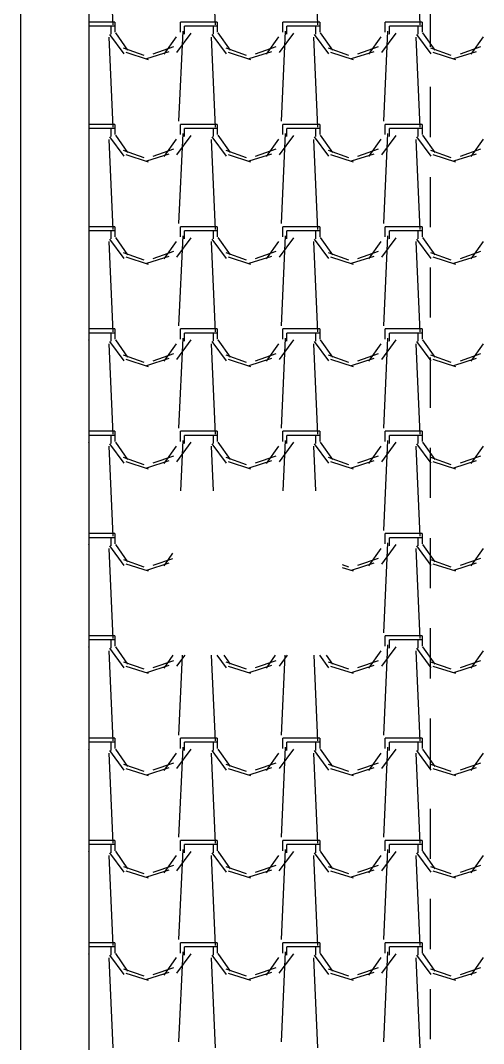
# Model space of a CAD drawing. Header units: millimetres. Extents: x 3923 to 4007, y 744 to 863.
# Drawn here: x 3930.972 to 3932.126, y 851.1 to 853.651 of the extents above; entities that cross this region are included whole.
import ezdxf

# ---------------------------------------------------------------- set-up
doc = ezdxf.new("R2010")
doc.units = ezdxf.units.MM
doc.linetypes.add('HIDDEN2', pattern=[0.1875, 0.125, -0.0625])
doc.layers.add('-HIDRO', color=8, linetype='Continuous')

msp = doc.modelspace()

# ---------------------------------------------------------------- linework, layer by layer
at = {"layer": '-HIDRO'}
for p, q in [((3930.9722, 855.7515), (3930.9722, 834.9143)), ((3931.1423, 854.5608), (3931.1423, 835.0844))]:
    msp.add_line(p, q, dxfattribs=at)
at = {"layer": '-HIDRO', "linetype": 'Continuous'}
for p, q in [((3931.1921, 853.8649), (3931.2023, 853.6404)), ((3931.4472, 853.8649), (3931.4574, 853.6404)), ((3931.7024, 853.8649), (3931.7126, 853.6404)), ((3931.9575, 853.8649), (3931.9677, 853.6404)), ((3931.1974, 853.6472), (3931.1423, 853.6472)), ((3931.2076, 853.6472), (3931.1974, 853.6472)), ((3931.2076, 853.6472), (3931.2076, 853.6217)), ((3931.4525, 853.6472), (3931.3709, 853.6472)), ((3931.3709, 853.6217), (3931.3709, 853.6472)), ((3931.4627, 853.6472), (3931.4525, 853.6472)), ((3931.4627, 853.6472), (3931.4627, 853.6217)), ((3931.7077, 853.6472), (3931.626, 853.6472)), ((3931.626, 853.6217), (3931.626, 853.6472)), ((3931.7179, 853.6472), (3931.7077, 853.6472)), ((3931.7179, 853.6472), (3931.7179, 853.6217)), ((3931.9628, 853.6472), (3931.8812, 853.6472)), ((3931.8812, 853.6217), (3931.8812, 853.6472)), ((3931.973, 853.6472), (3931.9628, 853.6472)), ((3931.973, 853.6472), (3931.973, 853.6217)), ((3931.1974, 853.637), (3931.1423, 853.637)), ((3931.1423, 853.6192), (3931.1427, 853.6197)), ((3931.1974, 853.637), (3931.1974, 853.6166)), ((3931.2076, 853.637), (3931.1974, 853.637)), ((3931.2087, 853.6202), (3931.2393, 853.5768)), ((3931.3621, 853.5713), (3931.3978, 853.6197)), ((3931.3766, 853.6246), (3931.3664, 853.4)), ((3931.4525, 853.637), (3931.3811, 853.637)), ((3931.3811, 853.6166), (3931.3811, 853.637)), ((3931.4525, 853.637), (3931.4525, 853.6166)), ((3931.4627, 853.637), (3931.4525, 853.637)), ((3931.4638, 853.6202), (3931.4944, 853.5768)), ((3931.6173, 853.5713), (3931.653, 853.6197)), ((3931.6318, 853.6246), (3931.6216, 853.4)), ((3931.7077, 853.637), (3931.6362, 853.637)), ((3931.6362, 853.6166), (3931.6362, 853.637)), ((3931.7077, 853.637), (3931.7077, 853.6166)), ((3931.7179, 853.637), (3931.7077, 853.637)), ((3931.719, 853.6202), (3931.7496, 853.5768)), ((3931.8724, 853.5713), (3931.9081, 853.6197)), ((3931.8869, 853.6246), (3931.8767, 853.4)), ((3931.9628, 853.637), (3931.8914, 853.637)), ((3931.8914, 853.6166), (3931.8914, 853.637)), ((3931.9628, 853.637), (3931.9628, 853.6166)), ((3931.973, 853.637), (3931.9628, 853.637)), ((3931.9741, 853.6202), (3932.0047, 853.5768)), ((3931.1921, 853.6098), (3931.2023, 853.3852)), ((3931.1941, 853.6163), (3931.2298, 853.5679)), ((3931.33, 853.5668), (3931.3606, 853.6102)), ((3931.4472, 853.6098), (3931.4574, 853.3852)), ((3931.4492, 853.6163), (3931.4849, 853.5679)), ((3931.5852, 853.5668), (3931.6158, 853.6102)), ((3931.7024, 853.6098), (3931.7126, 853.3852)), ((3931.7044, 853.6163), (3931.7401, 853.5679)), ((3931.8403, 853.5668), (3931.8709, 853.6102)), ((3931.9575, 853.6098), (3931.9677, 853.3852)), ((3931.9595, 853.6163), (3931.9952, 853.5679)), ((3932.0955, 853.5668), (3932.1261, 853.6102)), ((3931.2285, 853.5825), (3931.2796, 853.5647)), ((3931.2345, 853.5718), (3931.2907, 853.5539)), ((3931.2869, 853.5562), (3931.3431, 853.574)), ((3931.303, 853.5681), (3931.3541, 853.5859)), ((3931.4837, 853.5825), (3931.5347, 853.5647)), ((3931.4897, 853.5718), (3931.5458, 853.5539)), ((3931.5421, 853.5562), (3931.5982, 853.574)), ((3931.5582, 853.5681), (3931.6092, 853.5859)), ((3931.7388, 853.5825), (3931.7899, 853.5647)), ((3931.7448, 853.5718), (3931.801, 853.5539)), ((3931.7972, 853.5562), (3931.8534, 853.574)), ((3931.8133, 853.5681), (3931.8644, 853.5859)), ((3931.994, 853.5825), (3932.045, 853.5647)), ((3932, 853.5718), (3932.0561, 853.5539)), ((3932.0524, 853.5562), (3932.1085, 853.574)), ((3932.0685, 853.5681), (3932.1195, 853.5859)), ((3931.1974, 853.392), (3931.1423, 853.392)), ((3931.2076, 853.392), (3931.1974, 853.392)), ((3931.2076, 853.392), (3931.2076, 853.3665)), ((3931.4525, 853.392), (3931.3709, 853.392)), ((3931.3709, 853.3665), (3931.3709, 853.392)), ((3931.4627, 853.392), (3931.4525, 853.392)), ((3931.4627, 853.392), (3931.4627, 853.3665)), ((3931.7077, 853.392), (3931.626, 853.392)), ((3931.626, 853.3665), (3931.626, 853.392)), ((3931.7179, 853.392), (3931.7077, 853.392)), ((3931.7179, 853.392), (3931.7179, 853.3665)), ((3931.9628, 853.392), (3931.8812, 853.392)), ((3931.8812, 853.3665), (3931.8812, 853.392)), ((3931.973, 853.392), (3931.9628, 853.392)), ((3931.973, 853.392), (3931.973, 853.3665)), ((3931.1974, 853.3818), (3931.1423, 853.3818)), ((3931.1423, 853.3641), (3931.1427, 853.3646)), ((3931.1974, 853.3818), (3931.1974, 853.3614)), ((3931.2076, 853.3818), (3931.1974, 853.3818)), ((3931.2087, 853.3651), (3931.2393, 853.3217)), ((3931.3621, 853.3161), (3931.3978, 853.3646)), ((3931.3766, 853.3694), (3931.3664, 853.1449)), ((3931.4525, 853.3818), (3931.3811, 853.3818)), ((3931.3811, 853.3614), (3931.3811, 853.3818)), ((3931.4525, 853.3818), (3931.4525, 853.3614)), ((3931.4627, 853.3818), (3931.4525, 853.3818)), ((3931.4638, 853.3651), (3931.4944, 853.3217)), ((3931.6173, 853.3161), (3931.653, 853.3646)), ((3931.6318, 853.3694), (3931.6216, 853.1449)), ((3931.7077, 853.3818), (3931.6362, 853.3818)), ((3931.6362, 853.3614), (3931.6362, 853.3818)), ((3931.7077, 853.3818), (3931.7077, 853.3614)), ((3931.7179, 853.3818), (3931.7077, 853.3818)), ((3931.719, 853.3651), (3931.7496, 853.3217)), ((3931.8724, 853.3161), (3931.9081, 853.3646)), ((3931.8869, 853.3694), (3931.8767, 853.1449)), ((3931.9628, 853.3818), (3931.8914, 853.3818)), ((3931.8914, 853.3614), (3931.8914, 853.3818)), ((3931.9628, 853.3818), (3931.9628, 853.3614)), ((3931.973, 853.3818), (3931.9628, 853.3818)), ((3931.9741, 853.3651), (3932.0047, 853.3217)), ((3931.1921, 853.3546), (3931.2023, 853.1301)), ((3931.1941, 853.3612), (3931.2298, 853.3127)), ((3931.33, 853.3116), (3931.3606, 853.355)), ((3931.4472, 853.3546), (3931.4574, 853.1301)), ((3931.4492, 853.3612), (3931.4849, 853.3127)), ((3931.5852, 853.3116), (3931.6158, 853.355)), ((3931.7024, 853.3546), (3931.7126, 853.1301)), ((3931.7044, 853.3612), (3931.7401, 853.3127)), ((3931.8403, 853.3116), (3931.8709, 853.355)), ((3931.9575, 853.3546), (3931.9677, 853.1301)), ((3931.9595, 853.3612), (3931.9952, 853.3127)), ((3932.0955, 853.3116), (3932.1261, 853.355)), ((3931.2285, 853.3274), (3931.2796, 853.3095)), ((3931.2345, 853.3166), (3931.2907, 853.2988)), ((3931.2869, 853.301), (3931.3431, 853.3189)), ((3931.303, 853.3129), (3931.3541, 853.3308)), ((3931.4837, 853.3274), (3931.5347, 853.3095)), ((3931.4897, 853.3166), (3931.5458, 853.2988)), ((3931.5421, 853.301), (3931.5982, 853.3189)), ((3931.5582, 853.3129), (3931.6092, 853.3308)), ((3931.7388, 853.3274), (3931.7899, 853.3095)), ((3931.7448, 853.3166), (3931.801, 853.2988)), ((3931.7972, 853.301), (3931.8534, 853.3189)), ((3931.8133, 853.3129), (3931.8643, 853.3308)), ((3931.994, 853.3274), (3932.045, 853.3095)), ((3932, 853.3166), (3932.0561, 853.2988)), ((3932.0524, 853.301), (3932.1085, 853.3189)), ((3932.0685, 853.3129), (3932.1195, 853.3308)), ((3931.1974, 853.1369), (3931.1423, 853.1369)), ((3931.2076, 853.1369), (3931.1974, 853.1369)), ((3931.2076, 853.1369), (3931.2076, 853.1114)), ((3931.4525, 853.1369), (3931.3709, 853.1369)), ((3931.3709, 853.1114), (3931.3709, 853.1369)), ((3931.4627, 853.1369), (3931.4525, 853.1369)), ((3931.4627, 853.1369), (3931.4627, 853.1114)), ((3931.7077, 853.1369), (3931.626, 853.1369)), ((3931.626, 853.1114), (3931.626, 853.1369)), ((3931.7179, 853.1369), (3931.7077, 853.1369)), ((3931.7179, 853.1369), (3931.7179, 853.1114)), ((3931.9628, 853.1369), (3931.8812, 853.1369)), ((3931.8812, 853.1114), (3931.8812, 853.1369)), ((3931.973, 853.1369), (3931.9628, 853.1369)), ((3931.973, 853.1369), (3931.973, 853.1114)), ((3931.1974, 853.1267), (3931.1423, 853.1267)), ((3931.1423, 853.1089), (3931.1427, 853.1094)), ((3931.1974, 853.1267), (3931.1974, 853.1063)), ((3931.2076, 853.1267), (3931.1974, 853.1267)), ((3931.2087, 853.1099), (3931.2393, 853.0665)), ((3931.3621, 853.061), (3931.3978, 853.1094)), ((3931.3766, 853.1143), (3931.3664, 852.8897)), ((3931.4525, 853.1267), (3931.3811, 853.1267)), ((3931.3811, 853.1063), (3931.3811, 853.1267)), ((3931.4525, 853.1267), (3931.4525, 853.1063)), ((3931.4627, 853.1267), (3931.4525, 853.1267)), ((3931.4638, 853.1099), (3931.4944, 853.0665)), ((3931.6173, 853.061), (3931.653, 853.1094)), ((3931.6318, 853.1143), (3931.6216, 852.8897)), ((3931.7077, 853.1267), (3931.6362, 853.1267)), ((3931.6362, 853.1063), (3931.6362, 853.1267)), ((3931.7077, 853.1267), (3931.7077, 853.1063)), ((3931.7179, 853.1267), (3931.7077, 853.1267)), ((3931.719, 853.1099), (3931.7496, 853.0665)), ((3931.8724, 853.061), (3931.9081, 853.1094)), ((3931.8869, 853.1143), (3931.8767, 852.8897)), ((3931.9628, 853.1267), (3931.8914, 853.1267)), ((3931.8914, 853.1063), (3931.8914, 853.1267)), ((3931.9628, 853.1267), (3931.9628, 853.1063)), ((3931.973, 853.1267), (3931.9628, 853.1267)), ((3931.9741, 853.1099), (3932.0047, 853.0665)), ((3931.1921, 853.0995), (3931.2023, 852.8749)), ((3931.1941, 853.106), (3931.2298, 853.0576)), ((3931.33, 853.0565), (3931.3606, 853.0999)), ((3931.4472, 853.0995), (3931.4574, 852.8749)), ((3931.4492, 853.106), (3931.4849, 853.0576)), ((3931.5852, 853.0565), (3931.6158, 853.0999)), ((3931.7024, 853.0995), (3931.7126, 852.8749)), ((3931.7044, 853.106), (3931.7401, 853.0576)), ((3931.8403, 853.0565), (3931.8709, 853.0999)), ((3931.9575, 853.0995), (3931.9677, 852.8749)), ((3931.9595, 853.106), (3931.9952, 853.0576)), ((3932.0955, 853.0565), (3932.1261, 853.0999)), ((3931.2285, 853.0722), (3931.2796, 853.0544)), ((3931.2345, 853.0615), (3931.2907, 853.0436)), ((3931.2869, 853.0459), (3931.3431, 853.0637)), ((3931.303, 853.0578), (3931.354, 853.0756)), ((3931.4837, 853.0722), (3931.5347, 853.0544)), ((3931.4897, 853.0615), (3931.5458, 853.0436)), ((3931.5421, 853.0459), (3931.5982, 853.0637)), ((3931.5582, 853.0578), (3931.6092, 853.0756)), ((3931.7388, 853.0722), (3931.7899, 853.0544)), ((3931.7448, 853.0615), (3931.801, 853.0436)), ((3931.7972, 853.0459), (3931.8534, 853.0637)), ((3931.8133, 853.0578), (3931.8643, 853.0756)), ((3931.994, 853.0722), (3932.045, 853.0544)), ((3932, 853.0615), (3932.0561, 853.0436)), ((3932.0524, 853.0459), (3932.1085, 853.0637)), ((3932.0685, 853.0578), (3932.1195, 853.0756)), ((3931.1974, 852.8817), (3931.1423, 852.8817)), ((3931.2076, 852.8817), (3931.1974, 852.8817)), ((3931.2076, 852.8817), (3931.2076, 852.8562)), ((3931.4525, 852.8817), (3931.3709, 852.8817)), ((3931.3709, 852.8562), (3931.3709, 852.8817)), ((3931.4627, 852.8817), (3931.4525, 852.8817)), ((3931.4627, 852.8817), (3931.4627, 852.8562)), ((3931.7077, 852.8817), (3931.626, 852.8817)), ((3931.626, 852.8562), (3931.626, 852.8817)), ((3931.7179, 852.8817), (3931.7077, 852.8817)), ((3931.7179, 852.8817), (3931.7179, 852.8562)), ((3931.9628, 852.8817), (3931.8812, 852.8817)), ((3931.8812, 852.8562), (3931.8812, 852.8817)), ((3931.973, 852.8817), (3931.9628, 852.8817)), ((3931.973, 852.8817), (3931.973, 852.8562)), ((3931.1974, 852.8715), (3931.1423, 852.8715)), ((3931.1423, 852.8538), (3931.1427, 852.8543)), ((3931.1974, 852.8715), (3931.1974, 852.8511)), ((3931.2076, 852.8715), (3931.1974, 852.8715)), ((3931.2087, 852.8548), (3931.2393, 852.8114)), ((3931.3621, 852.8058), (3931.3978, 852.8543)), ((3931.3766, 852.8591), (3931.3664, 852.6346)), ((3931.4525, 852.8715), (3931.3811, 852.8715)), ((3931.3811, 852.8511), (3931.3811, 852.8715)), ((3931.4525, 852.8715), (3931.4525, 852.8511)), ((3931.4627, 852.8715), (3931.4525, 852.8715)), ((3931.4638, 852.8548), (3931.4944, 852.8114)), ((3931.6173, 852.8058), (3931.653, 852.8543)), ((3931.6318, 852.8591), (3931.6216, 852.6346)), ((3931.7077, 852.8715), (3931.6362, 852.8715)), ((3931.6362, 852.8511), (3931.6362, 852.8715)), ((3931.7077, 852.8715), (3931.7077, 852.8511)), ((3931.7179, 852.8715), (3931.7077, 852.8715)), ((3931.719, 852.8548), (3931.7496, 852.8114)), ((3931.8724, 852.8058), (3931.9081, 852.8543)), ((3931.8869, 852.8591), (3931.8767, 852.6346)), ((3931.9628, 852.8715), (3931.8914, 852.8715)), ((3931.8914, 852.8511), (3931.8914, 852.8715)), ((3931.9628, 852.8715), (3931.9628, 852.8511)), ((3931.973, 852.8715), (3931.9628, 852.8715)), ((3931.9741, 852.8548), (3932.0047, 852.8114)), ((3931.1921, 852.8443), (3931.2023, 852.6198)), ((3931.1941, 852.8509), (3931.2298, 852.8024)), ((3931.33, 852.8013), (3931.3606, 852.8447)), ((3931.4472, 852.8443), (3931.4574, 852.6198)), ((3931.4492, 852.8509), (3931.4849, 852.8024)), ((3931.5852, 852.8013), (3931.6158, 852.8447)), ((3931.7024, 852.8443), (3931.7126, 852.6198)), ((3931.7044, 852.8509), (3931.7401, 852.8024)), ((3931.8403, 852.8013), (3931.871, 852.8447)), ((3931.9575, 852.8443), (3931.9677, 852.6198)), ((3931.9595, 852.8509), (3931.9952, 852.8024)), ((3932.0955, 852.8014), (3932.1261, 852.8447)), ((3931.2285, 852.8171), (3931.2796, 852.7992)), ((3931.2345, 852.8063), (3931.2907, 852.7885)), ((3931.2869, 852.7907), (3931.3431, 852.8086)), ((3931.303, 852.8026), (3931.354, 852.8205)), ((3931.4837, 852.8171), (3931.5347, 852.7992)), ((3931.4897, 852.8063), (3931.5458, 852.7885)), ((3931.5421, 852.7907), (3931.5982, 852.8086)), ((3931.5582, 852.8026), (3931.6092, 852.8205)), ((3931.7388, 852.8171), (3931.7899, 852.7992)), ((3931.7448, 852.8063), (3931.801, 852.7885)), ((3931.7972, 852.7907), (3931.8534, 852.8086)), ((3931.8133, 852.8026), (3931.8643, 852.8205)), ((3931.994, 852.8171), (3932.045, 852.7992)), ((3932, 852.8063), (3932.0561, 852.7885)), ((3932.0524, 852.7907), (3932.1085, 852.8086)), ((3932.0685, 852.8026), (3932.1195, 852.8205)), ((3931.1974, 852.6266), (3931.1423, 852.6266)), ((3931.2076, 852.6266), (3931.1974, 852.6266)), ((3931.2076, 852.6266), (3931.2076, 852.6011)), ((3931.4525, 852.6266), (3931.3709, 852.6266)), ((3931.3709, 852.6011), (3931.3709, 852.6266)), ((3931.4627, 852.6266), (3931.4525, 852.6266)), ((3931.4627, 852.6266), (3931.4627, 852.6011)), ((3931.7077, 852.6266), (3931.626, 852.6266)), ((3931.626, 852.6011), (3931.626, 852.6266)), ((3931.7179, 852.6266), (3931.7077, 852.6266)), ((3931.7179, 852.6266), (3931.7179, 852.6011)), ((3931.9628, 852.6266), (3931.8812, 852.6266)), ((3931.8812, 852.6011), (3931.8812, 852.6266)), ((3931.973, 852.6266), (3931.9628, 852.6266)), ((3931.973, 852.6266), (3931.973, 852.6011)), ((3931.1974, 852.6164), (3931.1423, 852.6164)), ((3931.1423, 852.5986), (3931.1427, 852.5991)), ((3931.1974, 852.6164), (3931.1974, 852.596)), ((3931.2076, 852.6164), (3931.1974, 852.6164)), ((3931.2087, 852.5996), (3931.2393, 852.5562)), ((3931.3621, 852.5507), (3931.3978, 852.5991)), ((3931.3766, 852.604), (3931.3709, 852.4779)), ((3931.4525, 852.6164), (3931.3811, 852.6164)), ((3931.3811, 852.596), (3931.3811, 852.6164)), ((3931.4525, 852.6164), (3931.4525, 852.596)), ((3931.4627, 852.6164), (3931.4525, 852.6164)), ((3931.4638, 852.5996), (3931.4944, 852.5562)), ((3931.6173, 852.5507), (3931.653, 852.5991)), ((3931.6318, 852.604), (3931.6261, 852.4779)), ((3931.7077, 852.6164), (3931.6362, 852.6164)), ((3931.6362, 852.596), (3931.6362, 852.6164)), ((3931.7077, 852.6164), (3931.7077, 852.596)), ((3931.7179, 852.6164), (3931.7077, 852.6164)), ((3931.719, 852.5996), (3931.7496, 852.5562)), ((3931.8724, 852.5507), (3931.9081, 852.5991)), ((3931.8869, 852.604), (3931.8767, 852.3794)), ((3931.9628, 852.6164), (3931.8914, 852.6164)), ((3931.8914, 852.596), (3931.8914, 852.6164)), ((3931.9628, 852.6164), (3931.9628, 852.596)), ((3931.973, 852.6164), (3931.9628, 852.6164)), ((3931.9741, 852.5996), (3932.0047, 852.5562)), ((3931.1921, 852.5892), (3931.2023, 852.3646)), ((3931.1941, 852.5957), (3931.2298, 852.5473)), ((3931.33, 852.5462), (3931.3606, 852.5896)), ((3931.4472, 852.5892), (3931.4523, 852.4779)), ((3931.4492, 852.5957), (3931.4849, 852.5473)), ((3931.5852, 852.5462), (3931.6158, 852.5896)), ((3931.7024, 852.5892), (3931.7074, 852.4779)), ((3931.7044, 852.5957), (3931.7401, 852.5473)), ((3931.8403, 852.5462), (3931.871, 852.5896)), ((3931.9575, 852.5892), (3931.9677, 852.3646)), ((3931.9595, 852.5957), (3931.9952, 852.5473)), ((3932.0955, 852.5462), (3932.1261, 852.5896)), ((3931.2285, 852.5619), (3931.2796, 852.5441)), ((3931.2345, 852.5512), (3931.2907, 852.5333)), ((3931.2869, 852.5356), (3931.3431, 852.5534)), ((3931.303, 852.5475), (3931.354, 852.5653)), ((3931.4837, 852.5619), (3931.5347, 852.5441)), ((3931.4897, 852.5512), (3931.5458, 852.5333)), ((3931.5421, 852.5356), (3931.5982, 852.5534)), ((3931.5582, 852.5475), (3931.6092, 852.5653)), ((3931.7388, 852.5619), (3931.7899, 852.5441)), ((3931.7448, 852.5512), (3931.801, 852.5333)), ((3931.7972, 852.5356), (3931.8534, 852.5534)), ((3931.8133, 852.5475), (3931.8643, 852.5653)), ((3931.994, 852.5619), (3932.045, 852.5441)), ((3932, 852.5512), (3932.0561, 852.5333)), ((3932.0524, 852.5356), (3932.1085, 852.5534)), ((3932.0685, 852.5475), (3932.1195, 852.5653)), ((3931.1974, 852.3714), (3931.1423, 852.3714)), ((3931.2076, 852.3714), (3931.1974, 852.3714)), ((3931.2076, 852.3714), (3931.2076, 852.3459)), ((3931.9628, 852.3714), (3931.8812, 852.3714)), ((3931.8812, 852.3459), (3931.8812, 852.3714)), ((3931.973, 852.3714), (3931.9628, 852.3714)), ((3931.973, 852.3714), (3931.973, 852.3459)), ((3931.1974, 852.3612), (3931.1423, 852.3612)), ((3931.1423, 852.3435), (3931.1427, 852.344)), ((3931.1974, 852.3612), (3931.1974, 852.3408)), ((3931.2076, 852.3612), (3931.1974, 852.3612)), ((3931.2087, 852.3445), (3931.2393, 852.3011)), ((3931.8724, 852.2955), (3931.9081, 852.344)), ((3931.8869, 852.3488), (3931.8767, 852.1243)), ((3931.9628, 852.3612), (3931.8914, 852.3612)), ((3931.8914, 852.3408), (3931.8914, 852.3612)), ((3931.9628, 852.3612), (3931.9628, 852.3408)), ((3931.973, 852.3612), (3931.9628, 852.3612)), ((3931.9741, 852.3445), (3932.0047, 852.3011)), ((3931.1921, 852.334), (3931.2023, 852.1095)), ((3931.1941, 852.3406), (3931.2298, 852.2921)), ((3931.33, 852.291), (3931.3521, 852.3223)), ((3931.8403, 852.2911), (3931.871, 852.3344)), ((3931.9575, 852.334), (3931.9677, 852.1095)), ((3931.9595, 852.3406), (3931.9952, 852.2921)), ((3932.0955, 852.2911), (3932.1261, 852.3344)), ((3931.2286, 852.3068), (3931.2796, 852.2889)), ((3931.2345, 852.296), (3931.2907, 852.2782)), ((3931.2869, 852.2804), (3931.3431, 852.2983)), ((3931.303, 852.2923), (3931.3521, 852.3095)), ((3931.7741, 852.2944), (3931.7899, 852.2889)), ((3931.7972, 852.2804), (3931.8534, 852.2983)), ((3931.8133, 852.2923), (3931.8643, 852.3102)), ((3931.994, 852.3068), (3932.045, 852.2889)), ((3932, 852.296), (3932.0561, 852.2782)), ((3932.0524, 852.2804), (3932.1085, 852.2983)), ((3932.0685, 852.2923), (3932.1195, 852.3102)), ((3931.7741, 852.2867), (3931.801, 852.2782)), ((3931.1974, 852.1163), (3931.1423, 852.1163)), ((3931.2076, 852.1163), (3931.1974, 852.1163)), ((3931.2076, 852.1163), (3931.2076, 852.0908)), ((3931.9628, 852.1163), (3931.8812, 852.1163)), ((3931.8812, 852.0908), (3931.8812, 852.1163)), ((3931.973, 852.1163), (3931.9628, 852.1163)), ((3931.973, 852.1163), (3931.973, 852.0908)), ((3931.1974, 852.1061), (3931.1423, 852.1061)), ((3931.1423, 852.0883), (3931.1427, 852.0888)), ((3931.1974, 852.1061), (3931.1974, 852.0857)), ((3931.2076, 852.1061), (3931.1974, 852.1061)), ((3931.2087, 852.0893), (3931.2393, 852.0459)), ((3931.8724, 852.0404), (3931.9081, 852.0888)), ((3931.8869, 852.0937), (3931.8767, 851.8691)), ((3931.9628, 852.1061), (3931.8914, 852.1061)), ((3931.8914, 852.0857), (3931.8914, 852.1061)), ((3931.9628, 852.1061), (3931.9628, 852.0857)), ((3931.973, 852.1061), (3931.9628, 852.1061)), ((3931.9741, 852.0893), (3932.0047, 852.0459)), ((3931.1921, 852.0789), (3931.2023, 851.8543)), ((3931.1941, 852.0854), (3931.2298, 852.037)), ((3931.33, 852.0359), (3931.3529, 852.0683)), ((3931.3621, 852.0404), (3931.3827, 852.0683)), ((3931.3755, 852.0683), (3931.3664, 851.8691)), ((3931.4477, 852.0683), (3931.4574, 851.8543)), ((3931.4619, 852.0683), (3931.4849, 852.037)), ((3931.4787, 852.0683), (3931.4944, 852.0459)), ((3931.5852, 852.0359), (3931.6081, 852.0683)), ((3931.6173, 852.0404), (3931.6378, 852.0683)), ((3931.6306, 852.0683), (3931.6216, 851.8691)), ((3931.7029, 852.0683), (3931.7126, 851.8543)), ((3931.717, 852.0683), (3931.7401, 852.037)), ((3931.7338, 852.0683), (3931.7496, 852.0459)), ((3931.8403, 852.0359), (3931.871, 852.0793)), ((3931.9575, 852.0789), (3931.9677, 851.8543)), ((3931.9595, 852.0854), (3931.9952, 852.037)), ((3932.0955, 852.0359), (3932.1261, 852.0793)), ((3931.2286, 852.0516), (3931.2796, 852.0338)), ((3931.2345, 852.0409), (3931.2907, 852.023)), ((3931.2869, 852.0253), (3931.3431, 852.0431)), ((3931.303, 852.0372), (3931.354, 852.055)), ((3931.4837, 852.0516), (3931.5347, 852.0338)), ((3931.4897, 852.0409), (3931.5458, 852.023)), ((3931.5421, 852.0253), (3931.5982, 852.0431)), ((3931.5582, 852.0372), (3931.6092, 852.055)), ((3931.7389, 852.0516), (3931.7899, 852.0338)), ((3931.7448, 852.0409), (3931.801, 852.023)), ((3931.7972, 852.0253), (3931.8534, 852.0431)), ((3931.8133, 852.0372), (3931.8643, 852.055)), ((3931.994, 852.0516), (3932.045, 852.0338)), ((3932, 852.0409), (3932.0561, 852.023)), ((3932.0524, 852.0253), (3932.1085, 852.0431)), ((3932.0685, 852.0372), (3932.1195, 852.055)), ((3931.1974, 851.8611), (3931.1423, 851.8611)), ((3931.2076, 851.8611), (3931.1974, 851.8611)), ((3931.2076, 851.8611), (3931.2076, 851.8356)), ((3931.4525, 851.8611), (3931.3709, 851.8611)), ((3931.3709, 851.8356), (3931.3709, 851.8611)), ((3931.4627, 851.8611), (3931.4525, 851.8611)), ((3931.4627, 851.8611), (3931.4627, 851.8356)), ((3931.7077, 851.8611), (3931.626, 851.8611)), ((3931.626, 851.8356), (3931.626, 851.8611)), ((3931.7179, 851.8611), (3931.7077, 851.8611)), ((3931.7179, 851.8611), (3931.7179, 851.8356)), ((3931.9628, 851.8611), (3931.8812, 851.8611)), ((3931.8812, 851.8356), (3931.8812, 851.8611)), ((3931.973, 851.8611), (3931.9628, 851.8611)), ((3931.973, 851.8611), (3931.973, 851.8356)), ((3931.1974, 851.8509), (3931.1423, 851.8509)), ((3931.1423, 851.8332), (3931.1427, 851.8337)), ((3931.1974, 851.8509), (3931.1974, 851.8305)), ((3931.2076, 851.8509), (3931.1974, 851.8509)), ((3931.2087, 851.8342), (3931.2393, 851.7908)), ((3931.3621, 851.7852), (3931.3978, 851.8337)), ((3931.3766, 851.8385), (3931.3664, 851.614)), ((3931.4525, 851.8509), (3931.3811, 851.8509)), ((3931.3811, 851.8305), (3931.3811, 851.8509)), ((3931.4525, 851.8509), (3931.4525, 851.8305)), ((3931.4627, 851.8509), (3931.4525, 851.8509)), ((3931.4638, 851.8342), (3931.4944, 851.7908)), ((3931.6173, 851.7852), (3931.653, 851.8337)), ((3931.6318, 851.8385), (3931.6216, 851.614)), ((3931.7077, 851.8509), (3931.6362, 851.8509)), ((3931.6362, 851.8305), (3931.6362, 851.8509)), ((3931.7077, 851.8509), (3931.7077, 851.8305)), ((3931.7179, 851.8509), (3931.7077, 851.8509)), ((3931.719, 851.8342), (3931.7496, 851.7908)), ((3931.8724, 851.7852), (3931.9081, 851.8337)), ((3931.8869, 851.8385), (3931.8767, 851.614)), ((3931.9628, 851.8509), (3931.8914, 851.8509)), ((3931.8914, 851.8305), (3931.8914, 851.8509)), ((3931.9628, 851.8509), (3931.9628, 851.8305)), ((3931.973, 851.8509), (3931.9628, 851.8509)), ((3931.9741, 851.8342), (3932.0047, 851.7908)), ((3931.1921, 851.8237), (3931.2023, 851.5992)), ((3931.1941, 851.8303), (3931.2298, 851.7818)), ((3931.33, 851.7808), (3931.3607, 851.8241)), ((3931.4472, 851.8237), (3931.4574, 851.5992)), ((3931.4492, 851.8303), (3931.4849, 851.7818)), ((3931.5852, 851.7808), (3931.6158, 851.8241)), ((3931.7024, 851.8237), (3931.7126, 851.5992)), ((3931.7044, 851.8303), (3931.7401, 851.7818)), ((3931.8403, 851.7808), (3931.871, 851.8241)), ((3931.9575, 851.8237), (3931.9677, 851.5992)), ((3931.9595, 851.8303), (3931.9952, 851.7818)), ((3932.0955, 851.7808), (3932.1261, 851.8241)), ((3931.2286, 851.7965), (3931.2796, 851.7786)), ((3931.2345, 851.7857), (3931.2907, 851.7679)), ((3931.2869, 851.7701), (3931.3431, 851.788)), ((3931.303, 851.782), (3931.354, 851.7999)), ((3931.4837, 851.7965), (3931.5347, 851.7786)), ((3931.4897, 851.7857), (3931.5458, 851.7679)), ((3931.5421, 851.7701), (3931.5982, 851.788)), ((3931.5582, 851.782), (3931.6092, 851.7999)), ((3931.7389, 851.7965), (3931.7899, 851.7786)), ((3931.7448, 851.7857), (3931.801, 851.7679)), ((3931.7972, 851.7701), (3931.8534, 851.788)), ((3931.8133, 851.782), (3931.8643, 851.7999)), ((3931.994, 851.7965), (3932.045, 851.7786)), ((3932, 851.7857), (3932.0561, 851.7679)), ((3932.0524, 851.7701), (3932.1085, 851.788)), ((3932.0685, 851.782), (3932.1195, 851.7999)), ((3931.1974, 851.606), (3931.1423, 851.606)), ((3931.2076, 851.606), (3931.1974, 851.606)), ((3931.2076, 851.606), (3931.2076, 851.5805)), ((3931.4525, 851.606), (3931.3709, 851.606)), ((3931.3709, 851.5805), (3931.3709, 851.606)), ((3931.4627, 851.606), (3931.4525, 851.606)), ((3931.4627, 851.606), (3931.4627, 851.5805)), ((3931.7077, 851.606), (3931.626, 851.606)), ((3931.626, 851.5805), (3931.626, 851.606)), ((3931.7179, 851.606), (3931.7077, 851.606)), ((3931.7179, 851.606), (3931.7179, 851.5805)), ((3931.9628, 851.606), (3931.8812, 851.606)), ((3931.8812, 851.5805), (3931.8812, 851.606)), ((3931.973, 851.606), (3931.9628, 851.606)), ((3931.973, 851.606), (3931.973, 851.5805)), ((3931.1974, 851.5958), (3931.1423, 851.5958)), ((3931.1423, 851.578), (3931.1427, 851.5785)), ((3931.1974, 851.5958), (3931.1974, 851.5754)), ((3931.2076, 851.5958), (3931.1974, 851.5958)), ((3931.2087, 851.579), (3931.2393, 851.5356)), ((3931.3621, 851.5301), (3931.3978, 851.5785)), ((3931.3766, 851.5834), (3931.3664, 851.3588)), ((3931.4525, 851.5958), (3931.3811, 851.5958)), ((3931.3811, 851.5754), (3931.3811, 851.5958)), ((3931.4525, 851.5958), (3931.4525, 851.5754)), ((3931.4627, 851.5958), (3931.4525, 851.5958)), ((3931.4638, 851.579), (3931.4944, 851.5356)), ((3931.6172, 851.5301), (3931.653, 851.5785)), ((3931.6318, 851.5834), (3931.6216, 851.3588)), ((3931.7077, 851.5958), (3931.6362, 851.5958)), ((3931.6362, 851.5754), (3931.6362, 851.5958)), ((3931.7077, 851.5958), (3931.7077, 851.5754)), ((3931.7179, 851.5958), (3931.7077, 851.5958)), ((3931.719, 851.579), (3931.7496, 851.5356)), ((3931.8724, 851.5301), (3931.9081, 851.5785)), ((3931.8869, 851.5834), (3931.8767, 851.3588)), ((3931.9628, 851.5958), (3931.8914, 851.5958)), ((3931.8914, 851.5754), (3931.8914, 851.5958)), ((3931.9628, 851.5958), (3931.9628, 851.5754)), ((3931.973, 851.5958), (3931.9628, 851.5958)), ((3931.9741, 851.579), (3932.0047, 851.5356)), ((3931.1921, 851.5686), (3931.2023, 851.344)), ((3931.1941, 851.5751), (3931.2298, 851.5267)), ((3931.33, 851.5256), (3931.3607, 851.569)), ((3931.4472, 851.5686), (3931.4574, 851.344)), ((3931.4492, 851.5751), (3931.4849, 851.5267)), ((3931.5852, 851.5256), (3931.6158, 851.569)), ((3931.7024, 851.5686), (3931.7126, 851.344)), ((3931.7044, 851.5751), (3931.7401, 851.5267)), ((3931.8403, 851.5256), (3931.871, 851.569)), ((3931.9575, 851.5686), (3931.9677, 851.344)), ((3931.9595, 851.5751), (3931.9952, 851.5267)), ((3932.0955, 851.5256), (3932.1261, 851.569)), ((3931.2286, 851.5413), (3931.2796, 851.5235)), ((3931.2345, 851.5306), (3931.2907, 851.5127)), ((3931.2869, 851.515), (3931.3431, 851.5328)), ((3931.303, 851.5269), (3931.354, 851.5447)), ((3931.4837, 851.5413), (3931.5347, 851.5235)), ((3931.4897, 851.5306), (3931.5458, 851.5127)), ((3931.5421, 851.515), (3931.5982, 851.5328)), ((3931.5582, 851.5269), (3931.6092, 851.5447)), ((3931.7389, 851.5413), (3931.7899, 851.5235)), ((3931.7448, 851.5306), (3931.801, 851.5127)), ((3931.7972, 851.515), (3931.8534, 851.5328)), ((3931.8133, 851.5269), (3931.8643, 851.5447)), ((3931.994, 851.5413), (3932.045, 851.5235)), ((3932, 851.5306), (3932.0561, 851.5127)), ((3932.0524, 851.515), (3932.1085, 851.5328)), ((3932.0685, 851.5269), (3932.1195, 851.5447)), ((3931.1974, 851.3508), (3931.1423, 851.3508)), ((3931.2076, 851.3508), (3931.1974, 851.3508)), ((3931.2076, 851.3508), (3931.2076, 851.3253)), ((3931.4525, 851.3508), (3931.3709, 851.3508)), ((3931.3709, 851.3253), (3931.3709, 851.3508)), ((3931.4627, 851.3508), (3931.4525, 851.3508)), ((3931.4627, 851.3508), (3931.4627, 851.3253)), ((3931.7077, 851.3508), (3931.626, 851.3508)), ((3931.626, 851.3253), (3931.626, 851.3508)), ((3931.7179, 851.3508), (3931.7077, 851.3508)), ((3931.7179, 851.3508), (3931.7179, 851.3253)), ((3931.9628, 851.3508), (3931.8812, 851.3508)), ((3931.8812, 851.3253), (3931.8812, 851.3508)), ((3931.973, 851.3508), (3931.9628, 851.3508)), ((3931.973, 851.3508), (3931.973, 851.3253)), ((3931.1974, 851.3406), (3931.1423, 851.3406)), ((3931.1423, 851.3229), (3931.1427, 851.3234)), ((3931.1974, 851.3406), (3931.1974, 851.3202)), ((3931.2076, 851.3406), (3931.1974, 851.3406)), ((3931.2087, 851.3239), (3931.2393, 851.2805)), ((3931.3621, 851.2749), (3931.3978, 851.3234)), ((3931.3766, 851.3282), (3931.3664, 851.1037)), ((3931.4525, 851.3406), (3931.3811, 851.3406)), ((3931.3811, 851.3202), (3931.3811, 851.3406)), ((3931.4525, 851.3406), (3931.4525, 851.3202)), ((3931.4627, 851.3406), (3931.4525, 851.3406)), ((3931.4638, 851.3239), (3931.4944, 851.2805)), ((3931.6172, 851.2749), (3931.653, 851.3234)), ((3931.6318, 851.3282), (3931.6216, 851.1037)), ((3931.7077, 851.3406), (3931.6362, 851.3406)), ((3931.6362, 851.3202), (3931.6362, 851.3406)), ((3931.7077, 851.3406), (3931.7077, 851.3202)), ((3931.7179, 851.3406), (3931.7077, 851.3406)), ((3931.719, 851.3239), (3931.7496, 851.2805)), ((3931.8724, 851.2749), (3931.9081, 851.3234)), ((3931.8869, 851.3282), (3931.8767, 851.1037)), ((3931.9628, 851.3406), (3931.8914, 851.3406)), ((3931.8914, 851.3202), (3931.8914, 851.3406)), ((3931.9628, 851.3406), (3931.9628, 851.3202)), ((3931.973, 851.3406), (3931.9628, 851.3406)), ((3931.9741, 851.3239), (3932.0047, 851.2805)), ((3931.1921, 851.3134), (3931.2023, 851.0889)), ((3931.1941, 851.32), (3931.2298, 851.2715)), ((3931.33, 851.2705), (3931.3607, 851.3138)), ((3931.4472, 851.3134), (3931.4574, 851.0889)), ((3931.4492, 851.32), (3931.4849, 851.2715)), ((3931.5852, 851.2705), (3931.6158, 851.3138)), ((3931.7024, 851.3134), (3931.7126, 851.0889)), ((3931.7044, 851.32), (3931.7401, 851.2715)), ((3931.8403, 851.2705), (3931.871, 851.3138)), ((3931.9575, 851.3134), (3931.9677, 851.0889)), ((3931.9595, 851.32), (3931.9952, 851.2715)), ((3932.0955, 851.2705), (3932.1261, 851.3138)), ((3931.2286, 851.2862), (3931.2796, 851.2683)), ((3931.2345, 851.2754), (3931.2907, 851.2576)), ((3931.2869, 851.2598), (3931.3431, 851.2777)), ((3931.303, 851.2717), (3931.354, 851.2896)), ((3931.4837, 851.2862), (3931.5347, 851.2683)), ((3931.4897, 851.2754), (3931.5458, 851.2576)), ((3931.5421, 851.2598), (3931.5982, 851.2777)), ((3931.5582, 851.2717), (3931.6092, 851.2896)), ((3931.7389, 851.2862), (3931.7899, 851.2683)), ((3931.7448, 851.2754), (3931.801, 851.2576)), ((3931.7972, 851.2598), (3931.8534, 851.2777)), ((3931.8133, 851.2717), (3931.8643, 851.2896)), ((3931.994, 851.2862), (3932.045, 851.2683)), ((3932, 851.2754), (3932.0561, 851.2576)), ((3932.0524, 851.2598), (3932.1085, 851.2777)), ((3932.0684, 851.2717), (3932.1195, 851.2896))]:
    msp.add_line(p, q, dxfattribs=at)
at = {"layer": '-HIDRO', "linetype": 'HIDDEN2'}
msp.add_line((3931.9928, 853.7103), (3931.9928, 835.9349), dxfattribs=at)

doc.saveas('drawing.dxf')
